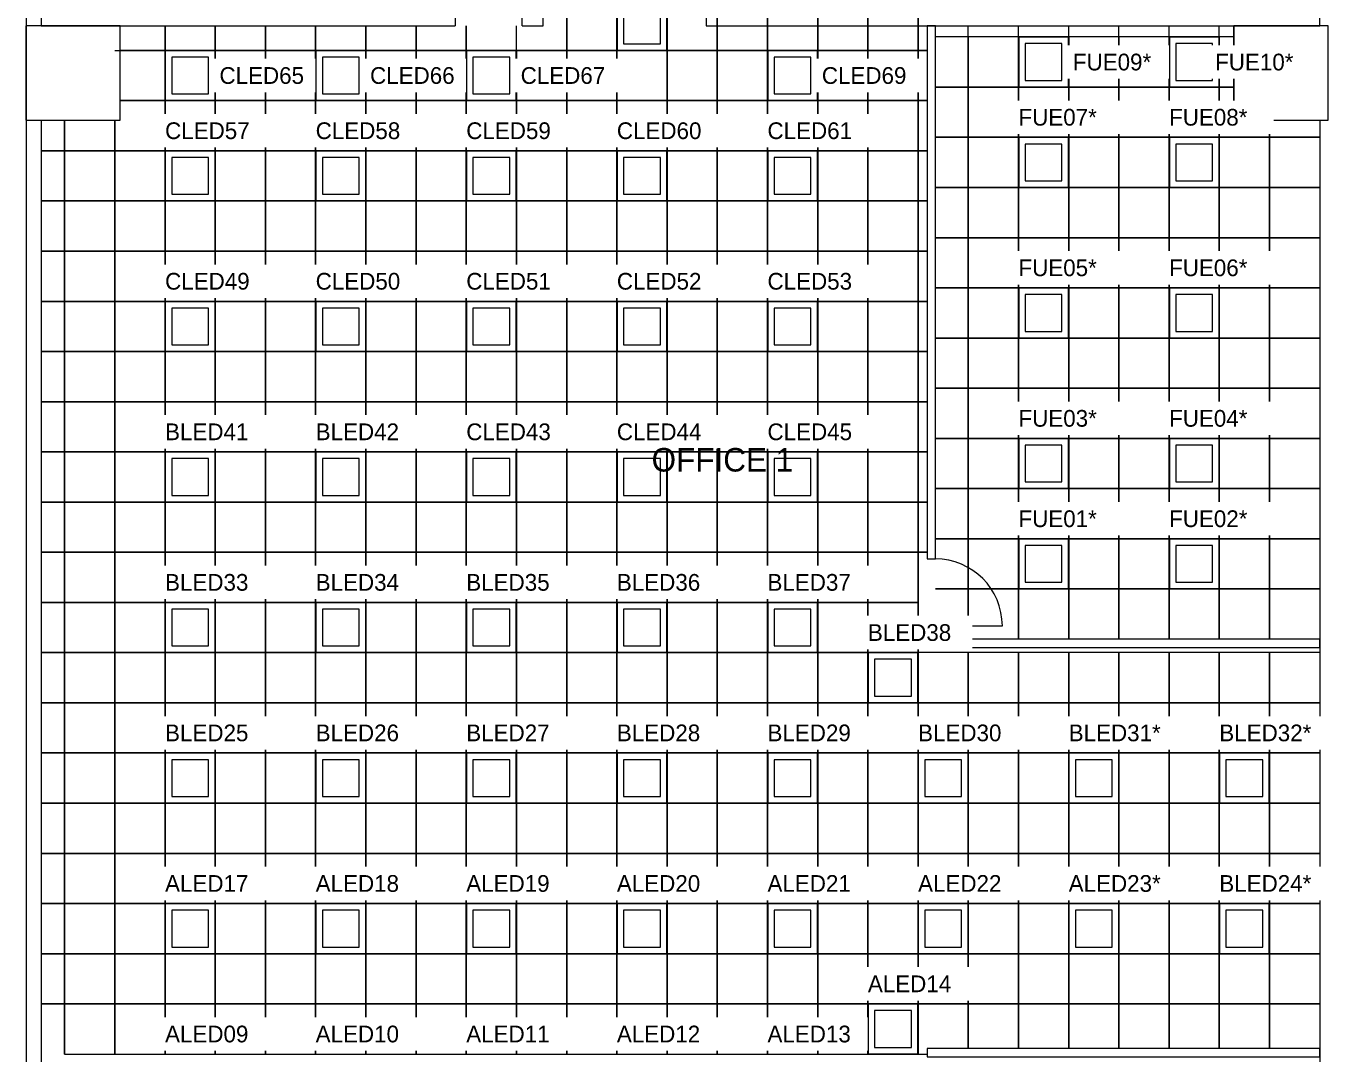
# Model space of a CAD drawing. Header units: millimetres. Extents: x 7453 to 109346, y -40506 to 46154.
# Drawn here: x 64346 to 79883, y 19197 to 31488 of the extents above; entities that cross this region are included whole.
import ezdxf

# ---------------------------------------------------------------- set-up
doc = ezdxf.new("R2010")
doc.units = ezdxf.units.MM
doc.layers.add('ARCH', color=7, linetype='Continuous', lineweight=5)
doc.layers.add('Ceiling Grid', color=254, linetype='Continuous', lineweight=5)
doc.layers.add('E-OFFICE-WORK', color=7, linetype='Continuous')

msp = doc.modelspace()

# ---------------------------------------------------------------- linework, layer by layer
at = {"layer": 'ARCH', "linetype": 'ByBlock', "lineweight": 9}
for p, q in [((64346, 38776), (64346, 15926)), ((64526, 38776), (64526, 31488)), ((64526, 30363), (64526, 17526))]:
    msp.add_line(p, q, dxfattribs=at)
at = {"layer": 'ARCH', "lineweight": 15}
for p, q in [((70526, 31488), (70526, 36596)), ((79808, 31488), (79808, 36596)), ((70275, 31488), (70275, 32388)), ((69475, 31588), (69475, 31488)), ((64346, 30363), (64346, 31488)), ((64526, 31488), (69475, 31488)), ((70275, 31488), (70526, 31488)), ((78783, 30363), (78783, 31488)), ((79808, 30363), (79808, 17051)), ((75115, 24316), (76015, 24316))]:
    msp.add_line(p, q, dxfattribs=at)
for points in [[(79808, 31588), (72477, 31588), (72477, 31488), (79808, 31488)], [(64346, 30363), (65471, 30363), (65471, 31488), (64346, 31488)], [(75215, 25116), (75215, 31488), (75115, 31488), (75115, 25116)], [(78783, 30363), (79908, 30363), (79908, 31488), (78783, 31488)], [(75215, 24316), (75115, 24316), (75115, 24157), (75215, 24157)], [(79808, 24157), (75115, 24157), (75115, 24057), (79808, 24057)], [(79808, 19263), (75115, 19263), (75115, 19163), (79808, 19163)]]:
    msp.add_lwpolyline(points, close=True, dxfattribs=at)
msp.add_arc((75215, 24316), 800, 0, 90, dxfattribs=at)
at = {"layer": 'Ceiling Grid', "lineweight": 15}
for p, q in [((70808, 31196), (70808, 31796)), ((75008, 31796), (75008, 31196)), ((66008, 31196), (66008, 31488)), ((66008, 31488), (66008, 31196)), ((66608, 31196), (66608, 31488)), ((66608, 31488), (66608, 31196)), ((67208, 31196), (67208, 31488)), ((67208, 31488), (67208, 31196)), ((67808, 31196), (67808, 31488)), ((67808, 31488), (67808, 31196)), ((68408, 31196), (68408, 31488)), ((68408, 31488), (68408, 31196)), ((69008, 31196), (69008, 31488)), ((69008, 31488), (69008, 31196)), ((69608, 31196), (69608, 31488)), ((69608, 31488), (69608, 31196)), ((70208, 31196), (70208, 31488)), ((75608, 31357), (75608, 31488)), ((76208, 31357), (76208, 31488)), ((76808, 31357), (76808, 31488)), ((77408, 31357), (77408, 31488)), ((78008, 31357), (78008, 31488)), ((78608, 31357), (78608, 31488)), ((75608, 31357), (75215, 31357)), ((75608, 30757), (75608, 31357)), ((78783, 31357), (78608, 31357)), ((78608, 31357), (78608, 30757)), ((65408, 31196), (66008, 31196)), ((66008, 31196), (65471, 31196)), ((66008, 31196), (66608, 31196)), ((66008, 30596), (66008, 31196)), ((66608, 31196), (67208, 31196)), ((67208, 31196), (67808, 31196)), ((67808, 31196), (68408, 31196)), ((68408, 31196), (69008, 31196)), ((69008, 31196), (69608, 31196)), ((69608, 31196), (70208, 31196)), ((70208, 31196), (70808, 31196)), ((75115, 31196), (75008, 31196)), ((75008, 31196), (75008, 30596)), ((75008, 31196), (75115, 31196)), ((75008, 31196), (75115, 31196)), ((75115, 31196), (75008, 31196)), ((75008, 31196), (75008, 30596)), ((75608, 30757), (75215, 30757)), ((75215, 30757), (75608, 30757)), ((75608, 30157), (75608, 30757)), ((78608, 30757), (78783, 30757)), ((78783, 30757), (78608, 30757)), ((78608, 30757), (78608, 30157)), ((65471, 30596), (66008, 30596)), ((75115, 30596), (75008, 30596)), ((75008, 30596), (75008, 29996)), ((75008, 30596), (75115, 30596)), ((75008, 30596), (75115, 30596)), ((75115, 30596), (75008, 30596)), ((75008, 30596), (75008, 29996)), ((64808, 29996), (64808, 30363)), ((64808, 30363), (64808, 29996)), ((65408, 29996), (65408, 30363)), ((79208, 30157), (79208, 30363)), ((79208, 30363), (79208, 30157)), ((75608, 30157), (75215, 30157)), ((75215, 30157), (75608, 30157)), ((75608, 29557), (75608, 30157)), ((78608, 30157), (79208, 30157)), ((79208, 30157), (79808, 30157)), ((79808, 30157), (79208, 30157)), ((79208, 30157), (79208, 29557)), ((64526, 29996), (64808, 29996)), ((64808, 29996), (64526, 29996)), ((64808, 29996), (65408, 29996)), ((64808, 29396), (64808, 29996)), ((75115, 29996), (75008, 29996)), ((75008, 29996), (75008, 29396)), ((75008, 29996), (75115, 29996)), ((75008, 29996), (75115, 29996)), ((75115, 29996), (75008, 29996)), ((75008, 29996), (75008, 29396)), ((75608, 29557), (75215, 29557)), ((75215, 29557), (75608, 29557)), ((75608, 28957), (75608, 29557)), ((79208, 29557), (79808, 29557)), ((79808, 29557), (79208, 29557)), ((79208, 29557), (79208, 28957)), ((64808, 29396), (64526, 29396)), ((64526, 29396), (64808, 29396)), ((64808, 28796), (64808, 29396)), ((75115, 29396), (75008, 29396)), ((75008, 29396), (75008, 28796)), ((75008, 29396), (75115, 29396)), ((75608, 28957), (75215, 28957)), ((75215, 28957), (75608, 28957)), ((75608, 28357), (75608, 28957)), ((79208, 28957), (79808, 28957)), ((79808, 28957), (79208, 28957)), ((79208, 28957), (79208, 28357)), ((64808, 28796), (64526, 28796)), ((64526, 28796), (64808, 28796)), ((64808, 28196), (64808, 28796)), ((75115, 28796), (75008, 28796)), ((75008, 28796), (75008, 28196)), ((75008, 28796), (75115, 28796)), ((75008, 28796), (75115, 28796)), ((75115, 28796), (75008, 28796)), ((75008, 28796), (75008, 28196)), ((75608, 28357), (75215, 28357)), ((75215, 28357), (75608, 28357)), ((75608, 27757), (75608, 28357)), ((79208, 28357), (79808, 28357)), ((79808, 28357), (79208, 28357)), ((79208, 28357), (79208, 27757)), ((64808, 28196), (64526, 28196)), ((64526, 28196), (64808, 28196)), ((64808, 27596), (64808, 28196)), ((75115, 28196), (75008, 28196)), ((75008, 28196), (75008, 27596)), ((75008, 28196), (75115, 28196)), ((75008, 28196), (75115, 28196)), ((75115, 28196), (75008, 28196)), ((75008, 28196), (75008, 27596)), ((75608, 27757), (75215, 27757)), ((75215, 27757), (75608, 27757)), ((75608, 27157), (75608, 27757)), ((79208, 27757), (79808, 27757)), ((79808, 27757), (79208, 27757)), ((79208, 27757), (79208, 27157)), ((64808, 27596), (64526, 27596)), ((64526, 27596), (64808, 27596)), ((64808, 26996), (64808, 27596)), ((75115, 27596), (75008, 27596)), ((75008, 27596), (75008, 26996)), ((75008, 27596), (75115, 27596)), ((75008, 27596), (75115, 27596)), ((75115, 27596), (75008, 27596)), ((75008, 27596), (75008, 26996)), ((75608, 27157), (75215, 27157)), ((75215, 27157), (75608, 27157)), ((75608, 26557), (75608, 27157)), ((79208, 27157), (79808, 27157)), ((79808, 27157), (79208, 27157)), ((79208, 27157), (79208, 26557)), ((64808, 26996), (64526, 26996)), ((64526, 26996), (64808, 26996)), ((64808, 26396), (64808, 26996)), ((75115, 26996), (75008, 26996)), ((75008, 26996), (75008, 26396)), ((75008, 26996), (75115, 26996)), ((75608, 26557), (75215, 26557)), ((75215, 26557), (75608, 26557)), ((75608, 25957), (75608, 26557)), ((79208, 26557), (79808, 26557)), ((79808, 26557), (79208, 26557)), ((79208, 26557), (79208, 25957)), ((64808, 26396), (64526, 26396)), ((64526, 26396), (64808, 26396)), ((64808, 25796), (64808, 26396)), ((75115, 26396), (75008, 26396)), ((75008, 26396), (75008, 25796)), ((75008, 26396), (75115, 26396)), ((75608, 25957), (75215, 25957)), ((75215, 25957), (75608, 25957)), ((75608, 25357), (75608, 25957)), ((79208, 25957), (79808, 25957)), ((79808, 25957), (79208, 25957)), ((79208, 25957), (79208, 25357)), ((64808, 25796), (64526, 25796)), ((64526, 25796), (64808, 25796)), ((64808, 25196), (64808, 25796)), ((75115, 25796), (75008, 25796)), ((75008, 25796), (75008, 25196)), ((75008, 25796), (75115, 25796)), ((75608, 25357), (75215, 25357)), ((75215, 25357), (75608, 25357)), ((75608, 24757), (75608, 25357)), ((79208, 25357), (79808, 25357)), ((79808, 25357), (79208, 25357)), ((79208, 25357), (79208, 24757)), ((64808, 25196), (64526, 25196)), ((64526, 25196), (64808, 25196)), ((64808, 24596), (64808, 25196)), ((75115, 25196), (75008, 25196)), ((75008, 25196), (75008, 24596)), ((75008, 25196), (75115, 25196)), ((75608, 24757), (75215, 24757)), ((75215, 24757), (75608, 24757)), ((75608, 24157), (75608, 24757)), ((76208, 24757), (75608, 24757)), ((75608, 24757), (75608, 24157)), ((76208, 24157), (76208, 24757)), ((76808, 24757), (76208, 24757)), ((76208, 24757), (76208, 24157)), ((76808, 24157), (76808, 24757)), ((77408, 24757), (76808, 24757)), ((76808, 24757), (76808, 24157)), ((77408, 24157), (77408, 24757)), ((78008, 24757), (77408, 24757)), ((77408, 24757), (77408, 24157)), ((78008, 24157), (78008, 24757)), ((78608, 24757), (78008, 24757)), ((78008, 24757), (78008, 24157)), ((78608, 24157), (78608, 24757)), ((79208, 24757), (78608, 24757)), ((78608, 24757), (78608, 24157)), ((79208, 24757), (79808, 24757)), ((79808, 24757), (79208, 24757)), ((79208, 24757), (79208, 24157)), ((79208, 24157), (79208, 24757)), ((64808, 24596), (64526, 24596)), ((64526, 24596), (64808, 24596)), ((64808, 23996), (64808, 24596)), ((75008, 24596), (75008, 23996)), ((64808, 23996), (64526, 23996)), ((64526, 23996), (64808, 23996)), ((64808, 23396), (64808, 23996)), ((79208, 23996), (79208, 23396)), ((79808, 23996), (79208, 23996)), ((79208, 23996), (79208, 23396)), ((64808, 23396), (64526, 23396)), ((64526, 23396), (64808, 23396)), ((64808, 22796), (64808, 23396)), ((79808, 23396), (79208, 23396)), ((79208, 23396), (79208, 22796)), ((79208, 23396), (79808, 23396)), ((79208, 23396), (79808, 23396)), ((64808, 22796), (64526, 22796)), ((64526, 22796), (64808, 22796)), ((64808, 22196), (64808, 22796)), ((79808, 22796), (79208, 22796)), ((79208, 22796), (79208, 22196)), ((79208, 22796), (79808, 22796)), ((64808, 22196), (64526, 22196)), ((64526, 22196), (64808, 22196)), ((64808, 21596), (64808, 22196)), ((79808, 22196), (79208, 22196)), ((79208, 22196), (79208, 21596)), ((79208, 22196), (79808, 22196)), ((64808, 21596), (64526, 21596)), ((64526, 21596), (64808, 21596)), ((64808, 20996), (64808, 21596)), ((79808, 21596), (79208, 21596)), ((79208, 21596), (79208, 20996)), ((79208, 21596), (79808, 21596)), ((64808, 20996), (64526, 20996)), ((64526, 20996), (64808, 20996)), ((64808, 20396), (64808, 20996)), ((79808, 20996), (79208, 20996)), ((79208, 20996), (79208, 20396)), ((79208, 20996), (79808, 20996)), ((64808, 20396), (64526, 20396)), ((64526, 20396), (64808, 20396)), ((64808, 19796), (64808, 20396)), ((79808, 20396), (79208, 20396)), ((79208, 20396), (79208, 19796)), ((79208, 20396), (79808, 20396)), ((64808, 19796), (64526, 19796)), ((64526, 19796), (64808, 19796)), ((64808, 19196), (64808, 19796)), ((76208, 19796), (75608, 19796)), ((75608, 19796), (75608, 19263)), ((76208, 19263), (76208, 19796)), ((76808, 19796), (76208, 19796)), ((76208, 19796), (76208, 19263)), ((76808, 19263), (76808, 19796)), ((77408, 19796), (76808, 19796)), ((76808, 19796), (76808, 19263)), ((77408, 19263), (77408, 19796)), ((78008, 19796), (77408, 19796)), ((77408, 19796), (77408, 19263)), ((78008, 19263), (78008, 19796)), ((78608, 19796), (78008, 19796)), ((78008, 19796), (78008, 19263)), ((78608, 19263), (78608, 19796)), ((79208, 19796), (78608, 19796)), ((78608, 19796), (78608, 19263)), ((79208, 19263), (79208, 19796)), ((79808, 19796), (79208, 19796)), ((79208, 19796), (79208, 19263)), ((79208, 19796), (79808, 19796))]:
    msp.add_line(p, q, dxfattribs=at)
for points in [[(71408, 31796), (70808, 31796), (70808, 31196), (71408, 31196)], [(72008, 31796), (71408, 31796), (71408, 31196), (72008, 31196)], [(72608, 31796), (72008, 31796), (72008, 31196), (72608, 31196)], [(73208, 31796), (72608, 31796), (72608, 31196), (73208, 31196)], [(73808, 31796), (73208, 31796), (73208, 31196), (73808, 31196)], [(74408, 31796), (73808, 31796), (73808, 31196), (74408, 31196)], [(75008, 31796), (74408, 31796), (74408, 31196), (75008, 31196)], [(76208, 31357), (75608, 31357), (75608, 30757), (76208, 30757)], [(76808, 31357), (76208, 31357), (76208, 30757), (76808, 30757)], [(77408, 31357), (76808, 31357), (76808, 30757), (77408, 30757)], [(78008, 31357), (77408, 31357), (77408, 30757), (78008, 30757)], [(78608, 31357), (78008, 31357), (78008, 30757), (78608, 30757)], [(66608, 31196), (66008, 31196), (66008, 30596), (66608, 30596)], [(67208, 31196), (66608, 31196), (66608, 30596), (67208, 30596)], [(67808, 31196), (67208, 31196), (67208, 30596), (67808, 30596)], [(68408, 31196), (67808, 31196), (67808, 30596), (68408, 30596)], [(69008, 31196), (68408, 31196), (68408, 30596), (69008, 30596)], [(69608, 31196), (69008, 31196), (69008, 30596), (69608, 30596)], [(70208, 31196), (69608, 31196), (69608, 30596), (70208, 30596)], [(70808, 31196), (70208, 31196), (70208, 30596), (70808, 30596)], [(71408, 31196), (70808, 31196), (70808, 30596), (71408, 30596)], [(72008, 31196), (71408, 31196), (71408, 30596), (72008, 30596)], [(72608, 31196), (72008, 31196), (72008, 30596), (72608, 30596)], [(73208, 31196), (72608, 31196), (72608, 30596), (73208, 30596)], [(73808, 31196), (73208, 31196), (73208, 30596), (73808, 30596)], [(74408, 31196), (73808, 31196), (73808, 30596), (74408, 30596)], [(75008, 31196), (74408, 31196), (74408, 30596), (75008, 30596)], [(76208, 30757), (75608, 30757), (75608, 30157), (76208, 30157)], [(76808, 30757), (76208, 30757), (76208, 30157), (76808, 30157)], [(77408, 30757), (76808, 30757), (76808, 30157), (77408, 30157)], [(78008, 30757), (77408, 30757), (77408, 30157), (78008, 30157)], [(78608, 30757), (78008, 30757), (78008, 30157), (78608, 30157)], [(66608, 30596), (66008, 30596), (66008, 29996), (66608, 29996)], [(67208, 30596), (66608, 30596), (66608, 29996), (67208, 29996)], [(67808, 30596), (67208, 30596), (67208, 29996), (67808, 29996)], [(68408, 30596), (67808, 30596), (67808, 29996), (68408, 29996)], [(69008, 30596), (68408, 30596), (68408, 29996), (69008, 29996)], [(69608, 30596), (69008, 30596), (69008, 29996), (69608, 29996)], [(70208, 30596), (69608, 30596), (69608, 29996), (70208, 29996)], [(70808, 30596), (70208, 30596), (70208, 29996), (70808, 29996)], [(71408, 30596), (70808, 30596), (70808, 29996), (71408, 29996)], [(72008, 30596), (71408, 30596), (71408, 29996), (72008, 29996)], [(72608, 30596), (72008, 30596), (72008, 29996), (72608, 29996)], [(73208, 30596), (72608, 30596), (72608, 29996), (73208, 29996)], [(73808, 30596), (73208, 30596), (73208, 29996), (73808, 29996)], [(74408, 30596), (73808, 30596), (73808, 29996), (74408, 29996)], [(75008, 30596), (74408, 30596), (74408, 29996), (75008, 29996)], [(76208, 30157), (75608, 30157), (75608, 29557), (76208, 29557)], [(76808, 30157), (76208, 30157), (76208, 29557), (76808, 29557)], [(77408, 30157), (76808, 30157), (76808, 29557), (77408, 29557)], [(78008, 30157), (77408, 30157), (77408, 29557), (78008, 29557)], [(78608, 30157), (78008, 30157), (78008, 29557), (78608, 29557)], [(79208, 30157), (78608, 30157), (78608, 29557), (79208, 29557)], [(65408, 29996), (64808, 29996), (64808, 29396), (65408, 29396)], [(66008, 29996), (65408, 29996), (65408, 29396), (66008, 29396)], [(66608, 29996), (66008, 29996), (66008, 29396), (66608, 29396)], [(67208, 29996), (66608, 29996), (66608, 29396), (67208, 29396)], [(67808, 29996), (67208, 29996), (67208, 29396), (67808, 29396)], [(68408, 29996), (67808, 29996), (67808, 29396), (68408, 29396)], [(69008, 29996), (68408, 29996), (68408, 29396), (69008, 29396)], [(69608, 29996), (69008, 29996), (69008, 29396), (69608, 29396)], [(70208, 29996), (69608, 29996), (69608, 29396), (70208, 29396)], [(70808, 29996), (70208, 29996), (70208, 29396), (70808, 29396)], [(71408, 29996), (70808, 29996), (70808, 29396), (71408, 29396)], [(72008, 29996), (71408, 29996), (71408, 29396), (72008, 29396)], [(72608, 29996), (72008, 29996), (72008, 29396), (72608, 29396)], [(73208, 29996), (72608, 29996), (72608, 29396), (73208, 29396)], [(73808, 29996), (73208, 29996), (73208, 29396), (73808, 29396)], [(74408, 29996), (73808, 29996), (73808, 29396), (74408, 29396)], [(75008, 29996), (74408, 29996), (74408, 29396), (75008, 29396)], [(76208, 29557), (75608, 29557), (75608, 28957), (76208, 28957)], [(76808, 29557), (76208, 29557), (76208, 28957), (76808, 28957)], [(77408, 29557), (76808, 29557), (76808, 28957), (77408, 28957)], [(78008, 29557), (77408, 29557), (77408, 28957), (78008, 28957)], [(78608, 29557), (78008, 29557), (78008, 28957), (78608, 28957)], [(79208, 29557), (78608, 29557), (78608, 28957), (79208, 28957)], [(65408, 29396), (64808, 29396), (64808, 28796), (65408, 28796)], [(66008, 29396), (65408, 29396), (65408, 28796), (66008, 28796)], [(66608, 29396), (66008, 29396), (66008, 28796), (66608, 28796)], [(67208, 29396), (66608, 29396), (66608, 28796), (67208, 28796)], [(67808, 29396), (67208, 29396), (67208, 28796), (67808, 28796)], [(68408, 29396), (67808, 29396), (67808, 28796), (68408, 28796)], [(69008, 29396), (68408, 29396), (68408, 28796), (69008, 28796)], [(69608, 29396), (69008, 29396), (69008, 28796), (69608, 28796)], [(70208, 29396), (69608, 29396), (69608, 28796), (70208, 28796)], [(70808, 29396), (70208, 29396), (70208, 28796), (70808, 28796)], [(71408, 29396), (70808, 29396), (70808, 28796), (71408, 28796)], [(72008, 29396), (71408, 29396), (71408, 28796), (72008, 28796)], [(72608, 29396), (72008, 29396), (72008, 28796), (72608, 28796)], [(73208, 29396), (72608, 29396), (72608, 28796), (73208, 28796)], [(73808, 29396), (73208, 29396), (73208, 28796), (73808, 28796)], [(74408, 29396), (73808, 29396), (73808, 28796), (74408, 28796)], [(75008, 29396), (74408, 29396), (74408, 28796), (75008, 28796)], [(76208, 28957), (75608, 28957), (75608, 28357), (76208, 28357)], [(76808, 28957), (76208, 28957), (76208, 28357), (76808, 28357)], [(77408, 28957), (76808, 28957), (76808, 28357), (77408, 28357)], [(78008, 28957), (77408, 28957), (77408, 28357), (78008, 28357)], [(78608, 28957), (78008, 28957), (78008, 28357), (78608, 28357)], [(79208, 28957), (78608, 28957), (78608, 28357), (79208, 28357)], [(65408, 28796), (64808, 28796), (64808, 28196), (65408, 28196)], [(66008, 28796), (65408, 28796), (65408, 28196), (66008, 28196)], [(66608, 28796), (66008, 28796), (66008, 28196), (66608, 28196)], [(67208, 28796), (66608, 28796), (66608, 28196), (67208, 28196)], [(67808, 28796), (67208, 28796), (67208, 28196), (67808, 28196)], [(68408, 28796), (67808, 28796), (67808, 28196), (68408, 28196)], [(69008, 28796), (68408, 28796), (68408, 28196), (69008, 28196)], [(69608, 28796), (69008, 28796), (69008, 28196), (69608, 28196)], [(70208, 28796), (69608, 28796), (69608, 28196), (70208, 28196)], [(70808, 28796), (70208, 28796), (70208, 28196), (70808, 28196)], [(71408, 28796), (70808, 28796), (70808, 28196), (71408, 28196)], [(72008, 28796), (71408, 28796), (71408, 28196), (72008, 28196)], [(72608, 28796), (72008, 28796), (72008, 28196), (72608, 28196)], [(73208, 28796), (72608, 28796), (72608, 28196), (73208, 28196)], [(73808, 28796), (73208, 28796), (73208, 28196), (73808, 28196)], [(74408, 28796), (73808, 28796), (73808, 28196), (74408, 28196)], [(75008, 28796), (74408, 28796), (74408, 28196), (75008, 28196)], [(76208, 28357), (75608, 28357), (75608, 27757), (76208, 27757)], [(76808, 28357), (76208, 28357), (76208, 27757), (76808, 27757)], [(77408, 28357), (76808, 28357), (76808, 27757), (77408, 27757)], [(78008, 28357), (77408, 28357), (77408, 27757), (78008, 27757)], [(78608, 28357), (78008, 28357), (78008, 27757), (78608, 27757)], [(79208, 28357), (78608, 28357), (78608, 27757), (79208, 27757)], [(65408, 28196), (64808, 28196), (64808, 27596), (65408, 27596)], [(66008, 28196), (65408, 28196), (65408, 27596), (66008, 27596)], [(66608, 28196), (66008, 28196), (66008, 27596), (66608, 27596)], [(67208, 28196), (66608, 28196), (66608, 27596), (67208, 27596)], [(67808, 28196), (67208, 28196), (67208, 27596), (67808, 27596)], [(68408, 28196), (67808, 28196), (67808, 27596), (68408, 27596)], [(69008, 28196), (68408, 28196), (68408, 27596), (69008, 27596)], [(69608, 28196), (69008, 28196), (69008, 27596), (69608, 27596)], [(70208, 28196), (69608, 28196), (69608, 27596), (70208, 27596)], [(70808, 28196), (70208, 28196), (70208, 27596), (70808, 27596)], [(71408, 28196), (70808, 28196), (70808, 27596), (71408, 27596)], [(72008, 28196), (71408, 28196), (71408, 27596), (72008, 27596)], [(72608, 28196), (72008, 28196), (72008, 27596), (72608, 27596)], [(73208, 28196), (72608, 28196), (72608, 27596), (73208, 27596)], [(73808, 28196), (73208, 28196), (73208, 27596), (73808, 27596)], [(74408, 28196), (73808, 28196), (73808, 27596), (74408, 27596)], [(75008, 28196), (74408, 28196), (74408, 27596), (75008, 27596)], [(76208, 27757), (75608, 27757), (75608, 27157), (76208, 27157)], [(76808, 27757), (76208, 27757), (76208, 27157), (76808, 27157)], [(77408, 27757), (76808, 27757), (76808, 27157), (77408, 27157)], [(78008, 27757), (77408, 27757), (77408, 27157), (78008, 27157)], [(78608, 27757), (78008, 27757), (78008, 27157), (78608, 27157)], [(79208, 27757), (78608, 27757), (78608, 27157), (79208, 27157)], [(65408, 27596), (64808, 27596), (64808, 26996), (65408, 26996)], [(66008, 27596), (65408, 27596), (65408, 26996), (66008, 26996)], [(66608, 27596), (66008, 27596), (66008, 26996), (66608, 26996)], [(67208, 27596), (66608, 27596), (66608, 26996), (67208, 26996)], [(67808, 27596), (67208, 27596), (67208, 26996), (67808, 26996)], [(68408, 27596), (67808, 27596), (67808, 26996), (68408, 26996)], [(69008, 27596), (68408, 27596), (68408, 26996), (69008, 26996)], [(69608, 27596), (69008, 27596), (69008, 26996), (69608, 26996)], [(70208, 27596), (69608, 27596), (69608, 26996), (70208, 26996)], [(70808, 27596), (70208, 27596), (70208, 26996), (70808, 26996)], [(71408, 27596), (70808, 27596), (70808, 26996), (71408, 26996)], [(72008, 27596), (71408, 27596), (71408, 26996), (72008, 26996)], [(72608, 27596), (72008, 27596), (72008, 26996), (72608, 26996)], [(73208, 27596), (72608, 27596), (72608, 26996), (73208, 26996)], [(73808, 27596), (73208, 27596), (73208, 26996), (73808, 26996)], [(74408, 27596), (73808, 27596), (73808, 26996), (74408, 26996)], [(75008, 27596), (74408, 27596), (74408, 26996), (75008, 26996)], [(76208, 27157), (75608, 27157), (75608, 26557), (76208, 26557)], [(76808, 27157), (76208, 27157), (76208, 26557), (76808, 26557)], [(77408, 27157), (76808, 27157), (76808, 26557), (77408, 26557)], [(78008, 27157), (77408, 27157), (77408, 26557), (78008, 26557)], [(78608, 27157), (78008, 27157), (78008, 26557), (78608, 26557)], [(79208, 27157), (78608, 27157), (78608, 26557), (79208, 26557)], [(65408, 26996), (64808, 26996), (64808, 26396), (65408, 26396)], [(66008, 26996), (65408, 26996), (65408, 26396), (66008, 26396)], [(66608, 26996), (66008, 26996), (66008, 26396), (66608, 26396)], [(67208, 26996), (66608, 26996), (66608, 26396), (67208, 26396)], [(67808, 26996), (67208, 26996), (67208, 26396), (67808, 26396)], [(68408, 26996), (67808, 26996), (67808, 26396), (68408, 26396)], [(69008, 26996), (68408, 26996), (68408, 26396), (69008, 26396)], [(69608, 26996), (69008, 26996), (69008, 26396), (69608, 26396)], [(70208, 26996), (69608, 26996), (69608, 26396), (70208, 26396)], [(70808, 26996), (70208, 26996), (70208, 26396), (70808, 26396)], [(71408, 26996), (70808, 26996), (70808, 26396), (71408, 26396)], [(72008, 26996), (71408, 26996), (71408, 26396), (72008, 26396)], [(72608, 26996), (72008, 26996), (72008, 26396), (72608, 26396)], [(73208, 26996), (72608, 26996), (72608, 26396), (73208, 26396)], [(73808, 26996), (73208, 26996), (73208, 26396), (73808, 26396)], [(74408, 26996), (73808, 26996), (73808, 26396), (74408, 26396)], [(75008, 26996), (74408, 26996), (74408, 26396), (75008, 26396)], [(76208, 26557), (75608, 26557), (75608, 25957), (76208, 25957)], [(76808, 26557), (76208, 26557), (76208, 25957), (76808, 25957)], [(77408, 26557), (76808, 26557), (76808, 25957), (77408, 25957)], [(78008, 26557), (77408, 26557), (77408, 25957), (78008, 25957)], [(78608, 26557), (78008, 26557), (78008, 25957), (78608, 25957)], [(79208, 26557), (78608, 26557), (78608, 25957), (79208, 25957)], [(65408, 26396), (64808, 26396), (64808, 25796), (65408, 25796)], [(66008, 26396), (65408, 26396), (65408, 25796), (66008, 25796)], [(66608, 26396), (66008, 26396), (66008, 25796), (66608, 25796)], [(67208, 26396), (66608, 26396), (66608, 25796), (67208, 25796)], [(67808, 26396), (67208, 26396), (67208, 25796), (67808, 25796)], [(68408, 26396), (67808, 26396), (67808, 25796), (68408, 25796)], [(69008, 26396), (68408, 26396), (68408, 25796), (69008, 25796)], [(69608, 26396), (69008, 26396), (69008, 25796), (69608, 25796)], [(70208, 26396), (69608, 26396), (69608, 25796), (70208, 25796)], [(70808, 26396), (70208, 26396), (70208, 25796), (70808, 25796)], [(71408, 26396), (70808, 26396), (70808, 25796), (71408, 25796)], [(72008, 26396), (71408, 26396), (71408, 25796), (72008, 25796)], [(72608, 26396), (72008, 26396), (72008, 25796), (72608, 25796)], [(73208, 26396), (72608, 26396), (72608, 25796), (73208, 25796)], [(73808, 26396), (73208, 26396), (73208, 25796), (73808, 25796)], [(74408, 26396), (73808, 26396), (73808, 25796), (74408, 25796)], [(75008, 26396), (74408, 26396), (74408, 25796), (75008, 25796)], [(76208, 25957), (75608, 25957), (75608, 25357), (76208, 25357)], [(76808, 25957), (76208, 25957), (76208, 25357), (76808, 25357)], [(77408, 25957), (76808, 25957), (76808, 25357), (77408, 25357)], [(78008, 25957), (77408, 25957), (77408, 25357), (78008, 25357)], [(78608, 25957), (78008, 25957), (78008, 25357), (78608, 25357)], [(79208, 25957), (78608, 25957), (78608, 25357), (79208, 25357)], [(65408, 25796), (64808, 25796), (64808, 25196), (65408, 25196)], [(66008, 25796), (65408, 25796), (65408, 25196), (66008, 25196)], [(66608, 25796), (66008, 25796), (66008, 25196), (66608, 25196)], [(67208, 25796), (66608, 25796), (66608, 25196), (67208, 25196)], [(67808, 25796), (67208, 25796), (67208, 25196), (67808, 25196)], [(68408, 25796), (67808, 25796), (67808, 25196), (68408, 25196)], [(69008, 25796), (68408, 25796), (68408, 25196), (69008, 25196)], [(69608, 25796), (69008, 25796), (69008, 25196), (69608, 25196)], [(70208, 25796), (69608, 25796), (69608, 25196), (70208, 25196)], [(70808, 25796), (70208, 25796), (70208, 25196), (70808, 25196)], [(71408, 25796), (70808, 25796), (70808, 25196), (71408, 25196)], [(72008, 25796), (71408, 25796), (71408, 25196), (72008, 25196)], [(72608, 25796), (72008, 25796), (72008, 25196), (72608, 25196)], [(73208, 25796), (72608, 25796), (72608, 25196), (73208, 25196)], [(73808, 25796), (73208, 25796), (73208, 25196), (73808, 25196)], [(74408, 25796), (73808, 25796), (73808, 25196), (74408, 25196)], [(75008, 25796), (74408, 25796), (74408, 25196), (75008, 25196)], [(76208, 25357), (75608, 25357), (75608, 24757), (76208, 24757)], [(76808, 25357), (76208, 25357), (76208, 24757), (76808, 24757)], [(77408, 25357), (76808, 25357), (76808, 24757), (77408, 24757)], [(78008, 25357), (77408, 25357), (77408, 24757), (78008, 24757)], [(78608, 25357), (78008, 25357), (78008, 24757), (78608, 24757)], [(79208, 25357), (78608, 25357), (78608, 24757), (79208, 24757)], [(65408, 25196), (64808, 25196), (64808, 24596), (65408, 24596)], [(66008, 25196), (65408, 25196), (65408, 24596), (66008, 24596)], [(66608, 25196), (66008, 25196), (66008, 24596), (66608, 24596)], [(67208, 25196), (66608, 25196), (66608, 24596), (67208, 24596)], [(67808, 25196), (67208, 25196), (67208, 24596), (67808, 24596)], [(68408, 25196), (67808, 25196), (67808, 24596), (68408, 24596)], [(69008, 25196), (68408, 25196), (68408, 24596), (69008, 24596)], [(69608, 25196), (69008, 25196), (69008, 24596), (69608, 24596)], [(70208, 25196), (69608, 25196), (69608, 24596), (70208, 24596)], [(70808, 25196), (70208, 25196), (70208, 24596), (70808, 24596)], [(71408, 25196), (70808, 25196), (70808, 24596), (71408, 24596)], [(72008, 25196), (71408, 25196), (71408, 24596), (72008, 24596)], [(72608, 25196), (72008, 25196), (72008, 24596), (72608, 24596)], [(73208, 25196), (72608, 25196), (72608, 24596), (73208, 24596)], [(73808, 25196), (73208, 25196), (73208, 24596), (73808, 24596)], [(74408, 25196), (73808, 25196), (73808, 24596), (74408, 24596)], [(75008, 25196), (74408, 25196), (74408, 24596), (75008, 24596)], [(65408, 24596), (64808, 24596), (64808, 23996), (65408, 23996)], [(66008, 24596), (65408, 24596), (65408, 23996), (66008, 23996)], [(66608, 24596), (66008, 24596), (66008, 23996), (66608, 23996)], [(67208, 24596), (66608, 24596), (66608, 23996), (67208, 23996)], [(67808, 24596), (67208, 24596), (67208, 23996), (67808, 23996)], [(68408, 24596), (67808, 24596), (67808, 23996), (68408, 23996)], [(69008, 24596), (68408, 24596), (68408, 23996), (69008, 23996)], [(69608, 24596), (69008, 24596), (69008, 23996), (69608, 23996)], [(70208, 24596), (69608, 24596), (69608, 23996), (70208, 23996)], [(70808, 24596), (70208, 24596), (70208, 23996), (70808, 23996)], [(71408, 24596), (70808, 24596), (70808, 23996), (71408, 23996)], [(72008, 24596), (71408, 24596), (71408, 23996), (72008, 23996)], [(72608, 24596), (72008, 24596), (72008, 23996), (72608, 23996)], [(73208, 24596), (72608, 24596), (72608, 23996), (73208, 23996)], [(73808, 24596), (73208, 24596), (73208, 23996), (73808, 23996)], [(74408, 24596), (73808, 24596), (73808, 23996), (74408, 23996)], [(75008, 24596), (74408, 24596), (74408, 23996), (75008, 23996)], [(65408, 23996), (64808, 23996), (64808, 23396), (65408, 23396)], [(66008, 23996), (65408, 23996), (65408, 23396), (66008, 23396)], [(66608, 23996), (66008, 23996), (66008, 23396), (66608, 23396)], [(67208, 23996), (66608, 23996), (66608, 23396), (67208, 23396)], [(67808, 23996), (67208, 23996), (67208, 23396), (67808, 23396)], [(68408, 23996), (67808, 23996), (67808, 23396), (68408, 23396)], [(69008, 23996), (68408, 23996), (68408, 23396), (69008, 23396)], [(69608, 23996), (69008, 23996), (69008, 23396), (69608, 23396)], [(70208, 23996), (69608, 23996), (69608, 23396), (70208, 23396)], [(70808, 23996), (70208, 23996), (70208, 23396), (70808, 23396)], [(71408, 23996), (70808, 23996), (70808, 23396), (71408, 23396)], [(72008, 23996), (71408, 23996), (71408, 23396), (72008, 23396)], [(72608, 23996), (72008, 23996), (72008, 23396), (72608, 23396)], [(73208, 23996), (72608, 23996), (72608, 23396), (73208, 23396)], [(73808, 23996), (73208, 23996), (73208, 23396), (73808, 23396)], [(74408, 23996), (73808, 23996), (73808, 23396), (74408, 23396)], [(75008, 23996), (74408, 23996), (74408, 23396), (75008, 23396)], [(75608, 23996), (75008, 23996), (75008, 23396), (75608, 23396)], [(76208, 23996), (75608, 23996), (75608, 23396), (76208, 23396)], [(76808, 23996), (76208, 23996), (76208, 23396), (76808, 23396)], [(77408, 23996), (76808, 23996), (76808, 23396), (77408, 23396)], [(78008, 23996), (77408, 23996), (77408, 23396), (78008, 23396)], [(78608, 23996), (78008, 23996), (78008, 23396), (78608, 23396)], [(79208, 23996), (78608, 23996), (78608, 23396), (79208, 23396)], [(65408, 23396), (64808, 23396), (64808, 22796), (65408, 22796)], [(66008, 23396), (65408, 23396), (65408, 22796), (66008, 22796)], [(66608, 23396), (66008, 23396), (66008, 22796), (66608, 22796)], [(67208, 23396), (66608, 23396), (66608, 22796), (67208, 22796)], [(67808, 23396), (67208, 23396), (67208, 22796), (67808, 22796)], [(68408, 23396), (67808, 23396), (67808, 22796), (68408, 22796)], [(69008, 23396), (68408, 23396), (68408, 22796), (69008, 22796)], [(69608, 23396), (69008, 23396), (69008, 22796), (69608, 22796)], [(70208, 23396), (69608, 23396), (69608, 22796), (70208, 22796)], [(70808, 23396), (70208, 23396), (70208, 22796), (70808, 22796)], [(71408, 23396), (70808, 23396), (70808, 22796), (71408, 22796)], [(72008, 23396), (71408, 23396), (71408, 22796), (72008, 22796)], [(72608, 23396), (72008, 23396), (72008, 22796), (72608, 22796)], [(73208, 23396), (72608, 23396), (72608, 22796), (73208, 22796)], [(73808, 23396), (73208, 23396), (73208, 22796), (73808, 22796)], [(74408, 23396), (73808, 23396), (73808, 22796), (74408, 22796)], [(75008, 23396), (74408, 23396), (74408, 22796), (75008, 22796)], [(75608, 23396), (75008, 23396), (75008, 22796), (75608, 22796)], [(76208, 23396), (75608, 23396), (75608, 22796), (76208, 22796)], [(76808, 23396), (76208, 23396), (76208, 22796), (76808, 22796)], [(77408, 23396), (76808, 23396), (76808, 22796), (77408, 22796)], [(78008, 23396), (77408, 23396), (77408, 22796), (78008, 22796)], [(78608, 23396), (78008, 23396), (78008, 22796), (78608, 22796)], [(79208, 23396), (78608, 23396), (78608, 22796), (79208, 22796)], [(65408, 22796), (64808, 22796), (64808, 22196), (65408, 22196)], [(66008, 22796), (65408, 22796), (65408, 22196), (66008, 22196)], [(66608, 22796), (66008, 22796), (66008, 22196), (66608, 22196)], [(67208, 22796), (66608, 22796), (66608, 22196), (67208, 22196)], [(67808, 22796), (67208, 22796), (67208, 22196), (67808, 22196)], [(68408, 22796), (67808, 22796), (67808, 22196), (68408, 22196)], [(69008, 22796), (68408, 22796), (68408, 22196), (69008, 22196)], [(69608, 22796), (69008, 22796), (69008, 22196), (69608, 22196)], [(70208, 22796), (69608, 22796), (69608, 22196), (70208, 22196)], [(70808, 22796), (70208, 22796), (70208, 22196), (70808, 22196)], [(71408, 22796), (70808, 22796), (70808, 22196), (71408, 22196)], [(72008, 22796), (71408, 22796), (71408, 22196), (72008, 22196)], [(72608, 22796), (72008, 22796), (72008, 22196), (72608, 22196)], [(73208, 22796), (72608, 22796), (72608, 22196), (73208, 22196)], [(73808, 22796), (73208, 22796), (73208, 22196), (73808, 22196)], [(74408, 22796), (73808, 22796), (73808, 22196), (74408, 22196)], [(75008, 22796), (74408, 22796), (74408, 22196), (75008, 22196)], [(75608, 22796), (75008, 22796), (75008, 22196), (75608, 22196)], [(76208, 22796), (75608, 22796), (75608, 22196), (76208, 22196)], [(76808, 22796), (76208, 22796), (76208, 22196), (76808, 22196)], [(77408, 22796), (76808, 22796), (76808, 22196), (77408, 22196)], [(78008, 22796), (77408, 22796), (77408, 22196), (78008, 22196)], [(78608, 22796), (78008, 22796), (78008, 22196), (78608, 22196)], [(79208, 22796), (78608, 22796), (78608, 22196), (79208, 22196)], [(65408, 22196), (64808, 22196), (64808, 21596), (65408, 21596)], [(66008, 22196), (65408, 22196), (65408, 21596), (66008, 21596)], [(66608, 22196), (66008, 22196), (66008, 21596), (66608, 21596)], [(67208, 22196), (66608, 22196), (66608, 21596), (67208, 21596)], [(67808, 22196), (67208, 22196), (67208, 21596), (67808, 21596)], [(68408, 22196), (67808, 22196), (67808, 21596), (68408, 21596)], [(69008, 22196), (68408, 22196), (68408, 21596), (69008, 21596)], [(69608, 22196), (69008, 22196), (69008, 21596), (69608, 21596)], [(70208, 22196), (69608, 22196), (69608, 21596), (70208, 21596)], [(70808, 22196), (70208, 22196), (70208, 21596), (70808, 21596)], [(71408, 22196), (70808, 22196), (70808, 21596), (71408, 21596)], [(72008, 22196), (71408, 22196), (71408, 21596), (72008, 21596)], [(72608, 22196), (72008, 22196), (72008, 21596), (72608, 21596)], [(73208, 22196), (72608, 22196), (72608, 21596), (73208, 21596)], [(73808, 22196), (73208, 22196), (73208, 21596), (73808, 21596)], [(74408, 22196), (73808, 22196), (73808, 21596), (74408, 21596)], [(75008, 22196), (74408, 22196), (74408, 21596), (75008, 21596)], [(75608, 22196), (75008, 22196), (75008, 21596), (75608, 21596)], [(76208, 22196), (75608, 22196), (75608, 21596), (76208, 21596)], [(76808, 22196), (76208, 22196), (76208, 21596), (76808, 21596)], [(77408, 22196), (76808, 22196), (76808, 21596), (77408, 21596)], [(78008, 22196), (77408, 22196), (77408, 21596), (78008, 21596)], [(78608, 22196), (78008, 22196), (78008, 21596), (78608, 21596)], [(79208, 22196), (78608, 22196), (78608, 21596), (79208, 21596)], [(65408, 21596), (64808, 21596), (64808, 20996), (65408, 20996)], [(66008, 21596), (65408, 21596), (65408, 20996), (66008, 20996)], [(66608, 21596), (66008, 21596), (66008, 20996), (66608, 20996)], [(67208, 21596), (66608, 21596), (66608, 20996), (67208, 20996)], [(67808, 21596), (67208, 21596), (67208, 20996), (67808, 20996)], [(68408, 21596), (67808, 21596), (67808, 20996), (68408, 20996)], [(69008, 21596), (68408, 21596), (68408, 20996), (69008, 20996)], [(69608, 21596), (69008, 21596), (69008, 20996), (69608, 20996)], [(70208, 21596), (69608, 21596), (69608, 20996), (70208, 20996)], [(70808, 21596), (70208, 21596), (70208, 20996), (70808, 20996)], [(71408, 21596), (70808, 21596), (70808, 20996), (71408, 20996)], [(72008, 21596), (71408, 21596), (71408, 20996), (72008, 20996)], [(72608, 21596), (72008, 21596), (72008, 20996), (72608, 20996)], [(73208, 21596), (72608, 21596), (72608, 20996), (73208, 20996)], [(73808, 21596), (73208, 21596), (73208, 20996), (73808, 20996)], [(74408, 21596), (73808, 21596), (73808, 20996), (74408, 20996)], [(75008, 21596), (74408, 21596), (74408, 20996), (75008, 20996)], [(75608, 21596), (75008, 21596), (75008, 20996), (75608, 20996)], [(76208, 21596), (75608, 21596), (75608, 20996), (76208, 20996)], [(76808, 21596), (76208, 21596), (76208, 20996), (76808, 20996)], [(77408, 21596), (76808, 21596), (76808, 20996), (77408, 20996)], [(78008, 21596), (77408, 21596), (77408, 20996), (78008, 20996)], [(78608, 21596), (78008, 21596), (78008, 20996), (78608, 20996)], [(79208, 21596), (78608, 21596), (78608, 20996), (79208, 20996)], [(65408, 20996), (64808, 20996), (64808, 20396), (65408, 20396)], [(66008, 20996), (65408, 20996), (65408, 20396), (66008, 20396)], [(66608, 20996), (66008, 20996), (66008, 20396), (66608, 20396)], [(67208, 20996), (66608, 20996), (66608, 20396), (67208, 20396)], [(67808, 20996), (67208, 20996), (67208, 20396), (67808, 20396)], [(68408, 20996), (67808, 20996), (67808, 20396), (68408, 20396)], [(69008, 20996), (68408, 20996), (68408, 20396), (69008, 20396)], [(69608, 20996), (69008, 20996), (69008, 20396), (69608, 20396)], [(70208, 20996), (69608, 20996), (69608, 20396), (70208, 20396)], [(70808, 20996), (70208, 20996), (70208, 20396), (70808, 20396)], [(71408, 20996), (70808, 20996), (70808, 20396), (71408, 20396)], [(72008, 20996), (71408, 20996), (71408, 20396), (72008, 20396)], [(72608, 20996), (72008, 20996), (72008, 20396), (72608, 20396)], [(73208, 20996), (72608, 20996), (72608, 20396), (73208, 20396)], [(73808, 20996), (73208, 20996), (73208, 20396), (73808, 20396)], [(74408, 20996), (73808, 20996), (73808, 20396), (74408, 20396)], [(75008, 20996), (74408, 20996), (74408, 20396), (75008, 20396)], [(75608, 20996), (75008, 20996), (75008, 20396), (75608, 20396)], [(76208, 20996), (75608, 20996), (75608, 20396), (76208, 20396)], [(76808, 20996), (76208, 20996), (76208, 20396), (76808, 20396)], [(77408, 20996), (76808, 20996), (76808, 20396), (77408, 20396)], [(78008, 20996), (77408, 20996), (77408, 20396), (78008, 20396)], [(78608, 20996), (78008, 20996), (78008, 20396), (78608, 20396)], [(79208, 20996), (78608, 20996), (78608, 20396), (79208, 20396)], [(65408, 20396), (64808, 20396), (64808, 19796), (65408, 19796)], [(66008, 20396), (65408, 20396), (65408, 19796), (66008, 19796)], [(66608, 20396), (66008, 20396), (66008, 19796), (66608, 19796)], [(67208, 20396), (66608, 20396), (66608, 19796), (67208, 19796)], [(67808, 20396), (67208, 20396), (67208, 19796), (67808, 19796)], [(68408, 20396), (67808, 20396), (67808, 19796), (68408, 19796)], [(69008, 20396), (68408, 20396), (68408, 19796), (69008, 19796)], [(69608, 20396), (69008, 20396), (69008, 19796), (69608, 19796)], [(70208, 20396), (69608, 20396), (69608, 19796), (70208, 19796)], [(70808, 20396), (70208, 20396), (70208, 19796), (70808, 19796)], [(71408, 20396), (70808, 20396), (70808, 19796), (71408, 19796)], [(72008, 20396), (71408, 20396), (71408, 19796), (72008, 19796)], [(72608, 20396), (72008, 20396), (72008, 19796), (72608, 19796)], [(73208, 20396), (72608, 20396), (72608, 19796), (73208, 19796)], [(73808, 20396), (73208, 20396), (73208, 19796), (73808, 19796)], [(74408, 20396), (73808, 20396), (73808, 19796), (74408, 19796)], [(75008, 20396), (74408, 20396), (74408, 19796), (75008, 19796)], [(75608, 20396), (75008, 20396), (75008, 19796), (75608, 19796)], [(76208, 20396), (75608, 20396), (75608, 19796), (76208, 19796)], [(76808, 20396), (76208, 20396), (76208, 19796), (76808, 19796)], [(77408, 20396), (76808, 20396), (76808, 19796), (77408, 19796)], [(78008, 20396), (77408, 20396), (77408, 19796), (78008, 19796)], [(78608, 20396), (78008, 20396), (78008, 19796), (78608, 19796)], [(79208, 20396), (78608, 20396), (78608, 19796), (79208, 19796)], [(65408, 19796), (64808, 19796), (64808, 19196), (65408, 19196)], [(66008, 19796), (65408, 19796), (65408, 19196), (66008, 19196)], [(66608, 19796), (66008, 19796), (66008, 19196), (66608, 19196)], [(67208, 19796), (66608, 19796), (66608, 19196), (67208, 19196)], [(67808, 19796), (67208, 19796), (67208, 19196), (67808, 19196)], [(68408, 19796), (67808, 19796), (67808, 19196), (68408, 19196)], [(69008, 19796), (68408, 19796), (68408, 19196), (69008, 19196)], [(69608, 19796), (69008, 19796), (69008, 19196), (69608, 19196)], [(70208, 19796), (69608, 19796), (69608, 19196), (70208, 19196)], [(70808, 19796), (70208, 19796), (70208, 19196), (70808, 19196)], [(71408, 19796), (70808, 19796), (70808, 19196), (71408, 19196)], [(72008, 19796), (71408, 19796), (71408, 19196), (72008, 19196)], [(72608, 19796), (72008, 19796), (72008, 19196), (72608, 19196)], [(73208, 19796), (72608, 19796), (72608, 19196), (73208, 19196)], [(73808, 19796), (73208, 19796), (73208, 19196), (73808, 19196)], [(74408, 19796), (73808, 19796), (73808, 19196), (74408, 19196)], [(75008, 19796), (74408, 19796), (74408, 19196), (75008, 19196)]]:
    msp.add_lwpolyline(points, close=True, dxfattribs=at)
for points in [[(65408, 30363), (65408, 29996), (66008, 29996), (66008, 30596), (65471, 30596)], [(75608, 19263), (75608, 19796), (75008, 19796), (75008, 19196), (75115, 19196)]]:
    msp.add_lwpolyline(points, dxfattribs=at)
at = {"layer": 'E-OFFICE-WORK', "lineweight": 15}
for points in [[(71411, 31198), (72006, 31198), (72006, 31793), (71411, 31793)], [(71488, 31276), (71928, 31276), (71928, 31716), (71488, 31716)], [(76211, 30759), (76806, 30759), (76806, 31354), (76211, 31354)], [(76288, 30837), (76728, 30837), (76728, 31277), (76288, 31277)], [(66011, 30598), (66606, 30598), (66606, 31193), (66011, 31193)], [(66088, 30676), (66528, 30676), (66528, 31116), (66088, 31116)], [(73211, 30598), (73806, 30598), (73806, 31193), (73211, 31193)], [(73288, 30676), (73728, 30676), (73728, 31116), (73288, 31116)], [(76211, 29559), (76806, 29559), (76806, 30154), (76211, 30154)], [(78011, 29559), (78606, 29559), (78606, 30154), (78011, 30154)], [(66011, 29398), (66606, 29398), (66606, 29993), (66011, 29993)], [(67811, 29398), (68406, 29398), (68406, 29993), (67811, 29993)], [(69611, 29398), (70206, 29398), (70206, 29993), (69611, 29993)], [(71411, 29398), (72006, 29398), (72006, 29993), (71411, 29993)], [(73211, 29398), (73806, 29398), (73806, 29993), (73211, 29993)], [(76288, 29637), (76728, 29637), (76728, 30077), (76288, 30077)], [(78088, 29637), (78528, 29637), (78528, 30077), (78088, 30077)], [(66088, 29476), (66528, 29476), (66528, 29916), (66088, 29916)], [(67888, 29476), (68328, 29476), (68328, 29916), (67888, 29916)], [(69688, 29476), (70128, 29476), (70128, 29916), (69688, 29916)], [(71488, 29476), (71928, 29476), (71928, 29916), (71488, 29916)], [(73288, 29476), (73728, 29476), (73728, 29916), (73288, 29916)], [(76211, 27759), (76806, 27759), (76806, 28354), (76211, 28354)], [(78011, 27759), (78606, 27759), (78606, 28354), (78011, 28354)], [(66011, 27598), (66606, 27598), (66606, 28193), (66011, 28193)], [(67811, 27598), (68406, 27598), (68406, 28193), (67811, 28193)], [(69611, 27598), (70206, 27598), (70206, 28193), (69611, 28193)], [(71411, 27598), (72006, 27598), (72006, 28193), (71411, 28193)], [(73211, 27598), (73806, 27598), (73806, 28193), (73211, 28193)], [(76288, 27837), (76728, 27837), (76728, 28277), (76288, 28277)], [(78088, 27837), (78528, 27837), (78528, 28277), (78088, 28277)], [(66088, 27676), (66528, 27676), (66528, 28116), (66088, 28116)], [(67888, 27676), (68328, 27676), (68328, 28116), (67888, 28116)], [(69688, 27676), (70128, 27676), (70128, 28116), (69688, 28116)], [(71488, 27676), (71928, 27676), (71928, 28116), (71488, 28116)], [(73288, 27676), (73728, 27676), (73728, 28116), (73288, 28116)], [(76211, 25959), (76806, 25959), (76806, 26554), (76211, 26554)], [(76288, 26037), (76728, 26037), (76728, 26477), (76288, 26477)], [(78011, 25959), (78606, 25959), (78606, 26554), (78011, 26554)], [(78088, 26037), (78528, 26037), (78528, 26477), (78088, 26477)], [(66011, 25798), (66606, 25798), (66606, 26393), (66011, 26393)], [(66088, 25876), (66528, 25876), (66528, 26316), (66088, 26316)], [(67811, 25798), (68406, 25798), (68406, 26393), (67811, 26393)], [(67888, 25876), (68328, 25876), (68328, 26316), (67888, 26316)], [(69611, 25798), (70206, 25798), (70206, 26393), (69611, 26393)], [(69688, 25876), (70128, 25876), (70128, 26316), (69688, 26316)], [(71411, 25798), (72006, 25798), (72006, 26393), (71411, 26393)], [(71488, 25876), (71928, 25876), (71928, 26316), (71488, 26316)], [(73211, 25798), (73806, 25798), (73806, 26393), (73211, 26393)], [(73288, 25876), (73728, 25876), (73728, 26316), (73288, 26316)], [(76211, 24759), (76806, 24759), (76806, 25354), (76211, 25354)], [(78011, 24759), (78606, 24759), (78606, 25354), (78011, 25354)], [(76288, 24837), (76728, 24837), (76728, 25277), (76288, 25277)], [(78088, 24837), (78528, 24837), (78528, 25277), (78088, 25277)], [(66011, 23998), (66606, 23998), (66606, 24593), (66011, 24593)], [(67811, 23998), (68406, 23998), (68406, 24593), (67811, 24593)], [(69611, 23998), (70206, 23998), (70206, 24593), (69611, 24593)], [(71411, 23998), (72006, 23998), (72006, 24593), (71411, 24593)], [(73211, 23998), (73806, 23998), (73806, 24593), (73211, 24593)], [(66088, 24076), (66528, 24076), (66528, 24516), (66088, 24516)], [(67888, 24076), (68328, 24076), (68328, 24516), (67888, 24516)], [(69688, 24076), (70128, 24076), (70128, 24516), (69688, 24516)], [(71488, 24076), (71928, 24076), (71928, 24516), (71488, 24516)], [(73288, 24076), (73728, 24076), (73728, 24516), (73288, 24516)], [(74411, 23398), (75006, 23398), (75006, 23993), (74411, 23993)], [(74488, 23476), (74928, 23476), (74928, 23916), (74488, 23916)], [(66011, 22198), (66606, 22198), (66606, 22793), (66011, 22793)], [(66088, 22276), (66528, 22276), (66528, 22716), (66088, 22716)], [(67811, 22198), (68406, 22198), (68406, 22793), (67811, 22793)], [(67888, 22276), (68328, 22276), (68328, 22716), (67888, 22716)], [(69611, 22198), (70206, 22198), (70206, 22793), (69611, 22793)], [(69688, 22276), (70128, 22276), (70128, 22716), (69688, 22716)], [(71411, 22198), (72006, 22198), (72006, 22793), (71411, 22793)], [(71488, 22276), (71928, 22276), (71928, 22716), (71488, 22716)], [(73211, 22198), (73806, 22198), (73806, 22793), (73211, 22793)], [(73288, 22276), (73728, 22276), (73728, 22716), (73288, 22716)], [(75011, 22198), (75606, 22198), (75606, 22793), (75011, 22793)], [(75088, 22276), (75528, 22276), (75528, 22716), (75088, 22716)], [(76811, 22198), (77406, 22198), (77406, 22793), (76811, 22793)], [(76888, 22276), (77328, 22276), (77328, 22716), (76888, 22716)], [(78611, 22198), (79206, 22198), (79206, 22793), (78611, 22793)], [(78688, 22276), (79128, 22276), (79128, 22716), (78688, 22716)], [(66011, 20398), (66606, 20398), (66606, 20993), (66011, 20993)], [(67811, 20398), (68406, 20398), (68406, 20993), (67811, 20993)], [(69611, 20398), (70206, 20398), (70206, 20993), (69611, 20993)], [(71411, 20398), (72006, 20398), (72006, 20993), (71411, 20993)], [(73211, 20398), (73806, 20398), (73806, 20993), (73211, 20993)], [(75011, 20398), (75606, 20398), (75606, 20993), (75011, 20993)], [(76811, 20398), (77406, 20398), (77406, 20993), (76811, 20993)], [(78611, 20398), (79206, 20398), (79206, 20993), (78611, 20993)], [(66088, 20476), (66528, 20476), (66528, 20916), (66088, 20916)], [(67888, 20476), (68328, 20476), (68328, 20916), (67888, 20916)], [(69688, 20476), (70128, 20476), (70128, 20916), (69688, 20916)], [(71488, 20476), (71928, 20476), (71928, 20916), (71488, 20916)], [(73288, 20476), (73728, 20476), (73728, 20916), (73288, 20916)], [(75088, 20476), (75528, 20476), (75528, 20916), (75088, 20916)], [(76888, 20476), (77328, 20476), (77328, 20916), (76888, 20916)], [(78688, 20476), (79128, 20476), (79128, 20916), (78688, 20916)]]:
    msp.add_lwpolyline(points, close=True, dxfattribs=at)

# ---------------------------------------------------------------- texts
at = {"layer": 'ARCH', "linetype": 'ByBlock', "lineweight": 9}
msp.add_text('OFFICE 1', height=281.2, dxfattribs=at).set_placement((71823, 26161))

# ---------------------------------------------------------------- next in the draw order: texts
at = {"layer": 'E-OFFICE-WORK', "lineweight": 15, "char_height": 200, "width": 1150, "attachment_point": 1, "bg_fill": 3, "box_fill_scale": 1.5, "bg_fill_color": 256, "bg_fill_true_color": 13158600, "bg_fill_transparency": 0}
for s, insert in [('FUE09*', (76858, 31157)), ('CLED65', (66658, 30996)), ('CLED69', (73858, 30996)), ('FUE07*', (76208, 30497)), ('FUE08*', (78008, 30497)), ('CLED57', (66008, 30336)), ('CLED58', (67808, 30336)), ('CLED59', (69608, 30336)), ('CLED60', (71408, 30336)), ('CLED61', (73208, 30336)), ('FUE05*', (76208, 28697)), ('FUE06*', (78008, 28697)), ('CLED49', (66008, 28536)), ('CLED50', (67808, 28536)), ('CLED51', (69608, 28536)), ('CLED52', (71408, 28536)), ('CLED53', (73208, 28536)), ('FUE03*', (76208, 26897)), ('FUE04*', (78008, 26897)), ('BLED41', (66008, 26736)), ('BLED42', (67808, 26736)), ('CLED43', (69608, 26736)), ('CLED44', (71408, 26736)), ('CLED45', (73208, 26736)), ('FUE01*', (76208, 25697)), ('FUE02*', (78008, 25697)), ('BLED33', (66008, 24936)), ('BLED34', (67808, 24936)), ('BLED35', (69608, 24936)), ('BLED36', (71408, 24936)), ('BLED37', (73208, 24936)), ('BLED38', (74408, 24336)), ('BLED25', (66008, 23136)), ('BLED26', (67808, 23136)), ('BLED27', (69608, 23136)), ('BLED28', (71408, 23136)), ('BLED29', (73208, 23136)), ('BLED30', (75008, 23136)), ('BLED31*', (76808, 23136)), ('BLED32*', (78608, 23136)), ('ALED17', (66008, 21336)), ('ALED18', (67808, 21336)), ('ALED19', (69608, 21336)), ('ALED20', (71408, 21336)), ('ALED21', (73208, 21336)), ('ALED22', (75008, 21336)), ('ALED23*', (76808, 21336)), ('BLED24*', (78608, 21336)), ('ALED09', (66008, 19536)), ('ALED10', (67808, 19536)), ('ALED11', (69608, 19536)), ('ALED12', (71408, 19536)), ('ALED13', (73208, 19536))]:
    msp.add_mtext(s, dxfattribs=dict(at, insert=insert))

# ---------------------------------------------------------------- next in the draw order: linework, layer by layer
at = {"layer": 'E-OFFICE-WORK', "lineweight": 15}
for points in [[(78011, 30759), (78606, 30759), (78606, 31354), (78011, 31354)], [(78088, 30837), (78528, 30837), (78528, 31277), (78088, 31277)], [(67811, 30598), (68406, 30598), (68406, 31193), (67811, 31193)], [(67888, 30676), (68328, 30676), (68328, 31116), (67888, 31116)], [(74411, 19198), (75006, 19198), (75006, 19793), (74411, 19793)], [(74488, 19276), (74928, 19276), (74928, 19716), (74488, 19716)]]:
    msp.add_lwpolyline(points, close=True, dxfattribs=at)

# ---------------------------------------------------------------- next in the draw order: texts
at = {"layer": 'E-OFFICE-WORK', "lineweight": 15, "char_height": 200, "width": 1150, "attachment_point": 1, "bg_fill": 3, "box_fill_scale": 1.5, "bg_fill_color": 256, "bg_fill_true_color": 13158600, "bg_fill_transparency": 0}
for s, insert in [('FUE10*', (78558, 31157)), ('CLED66', (68458, 30996)), ('ALED14', (74408, 20136))]:
    msp.add_mtext(s, dxfattribs=dict(at, insert=insert))

# ---------------------------------------------------------------- next in the draw order: linework, layer by layer
at = {"layer": 'E-OFFICE-WORK', "lineweight": 15}
for points in [[(69611, 30598), (70206, 30598), (70206, 31193), (69611, 31193)], [(69688, 30676), (70128, 30676), (70128, 31116), (69688, 31116)]]:
    msp.add_lwpolyline(points, close=True, dxfattribs=at)

# ---------------------------------------------------------------- next in the draw order: texts
at = {"layer": 'E-OFFICE-WORK', "lineweight": 15, "insert": (70258, 30996), "char_height": 200, "width": 1150, "attachment_point": 1, "bg_fill": 3, "box_fill_scale": 1.5, "bg_fill_color": 256, "bg_fill_true_color": 13158600, "bg_fill_transparency": 0}
msp.add_mtext('CLED67', dxfattribs=at)

doc.saveas('drawing.dxf')
